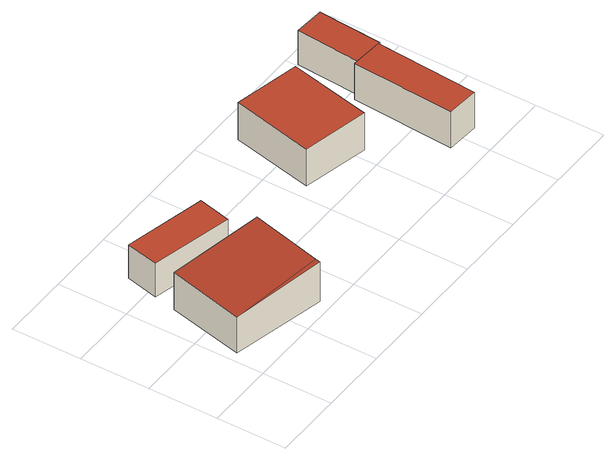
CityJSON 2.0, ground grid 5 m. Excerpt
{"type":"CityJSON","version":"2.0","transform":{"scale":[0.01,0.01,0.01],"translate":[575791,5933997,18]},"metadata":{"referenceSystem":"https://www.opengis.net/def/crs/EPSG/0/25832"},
"CityObjects":{
"building1":{"type":"Building","attributes":{"Grundfläche 2D":"38.795231","Grundhöhe NN":"18.377"},"geometry":[{"type":"Solid","lod":"3","boundaries":[[[[0,1,2,3]],[[1,0,4]],[[3,2,5,6]],[[0,3,6,7]],[[4,0,7,8]],[[5,2,1,4,8]],[[6,5,8,7]]]],"semantics":{"surfaces":[{"type":"RoofSurface"},{"type":"WallSurface"},{"type":"GroundSurface"}],"values":[[0,0,1,1,1,1,2]]}}]},
"building2":{"type":"Building","attributes":{"Grundfläche 2D":"14.578049","Grundhöhe NN":"18.352"},"geometry":[{"type":"Solid","lod":"3","boundaries":[[[[9,10,11,12]],[[13,14,12,11]],[[14,15,9,12]],[[15,16,10,9]],[[16,13,11,10]],[[16,15,14,13]]]],"semantics":{"surfaces":[{"type":"RoofSurface"},{"type":"WallSurface"},{"type":"GroundSurface"}],"values":[[0,1,1,1,1,2]]}}]},
"building3":{"type":"Building","attributes":{"Grundfläche 2D":"29.496642","Grundhöhe NN":"18.347"},"geometry":[{"type":"Solid","lod":"3","boundaries":[[[[17,18,19,20]],[[21,22,20,19]],[[22,23,17,20]],[[23,24,18,17]],[[24,21,19,18]],[[24,23,22,21]]]],"semantics":{"surfaces":[{"type":"RoofSurface"},{"type":"WallSurface"},{"type":"GroundSurface"}],"values":[[0,1,1,1,1,2]]}}]},
"building4":{"type":"Building","attributes":{"Grundfläche 2D":"17.517545","Grundhöhe NN":"18.602"},"geometry":[{"type":"Solid","lod":"3","boundaries":[[[[25,26,27,28]],[[29,30,28,27]],[[30,31,25,28]],[[31,32,26,25]],[[32,29,27,26]],[[32,31,30,29]]]],"semantics":{"surfaces":[{"type":"RoofSurface"},{"type":"WallSurface"},{"type":"GroundSurface"}],"values":[[0,1,1,1,1,2]]}}]},
"building5":{"type":"Building","attributes":{"Grundfläche 2D":"10.161647","Grundhöhe NN":"18.577"},"geometry":[{"type":"Solid","lod":"3","boundaries":[[[[33,34,35,36]],[[37,38,36,35]],[[38,39,33,36]],[[39,40,34,33]],[[40,37,35,34]],[[40,39,38,37]]]],"semantics":{"surfaces":[{"type":"RoofSurface"},{"type":"WallSurface"},{"type":"GroundSurface"}],"values":[[0,1,1,1,1,2]]}}]}
},
"vertices":[
[73,239,324],[760,120,357],[876,626,369],[197,782,335],[751,83,357],[876,626,38],[197,782,38],[73,239,38],[751,83,38],
[233,942,304],[821,803,304],[877,1037,304],[288,1177,304],[877,1037,35],[288,1177,35],[233,942,35],[821,803,35],
[1603,747,332],[2080,642,332],[2209,1233,332],[1733,1338,332],[2209,1233,35],[1733,1338,35],[1603,747,35],[2080,642,35],
[2415,936,350],[2361,195,350],[2596,178,350],[2650,919,350],[2596,178,60],[2650,919,60],[2415,936,60],[2361,195,60],
[2680,926,330],[2714,1389,330],[2495,1405,330],[2461,942,330],[2495,1405,58],[2461,942,58],[2680,926,58],[2714,1389,58]
]}
